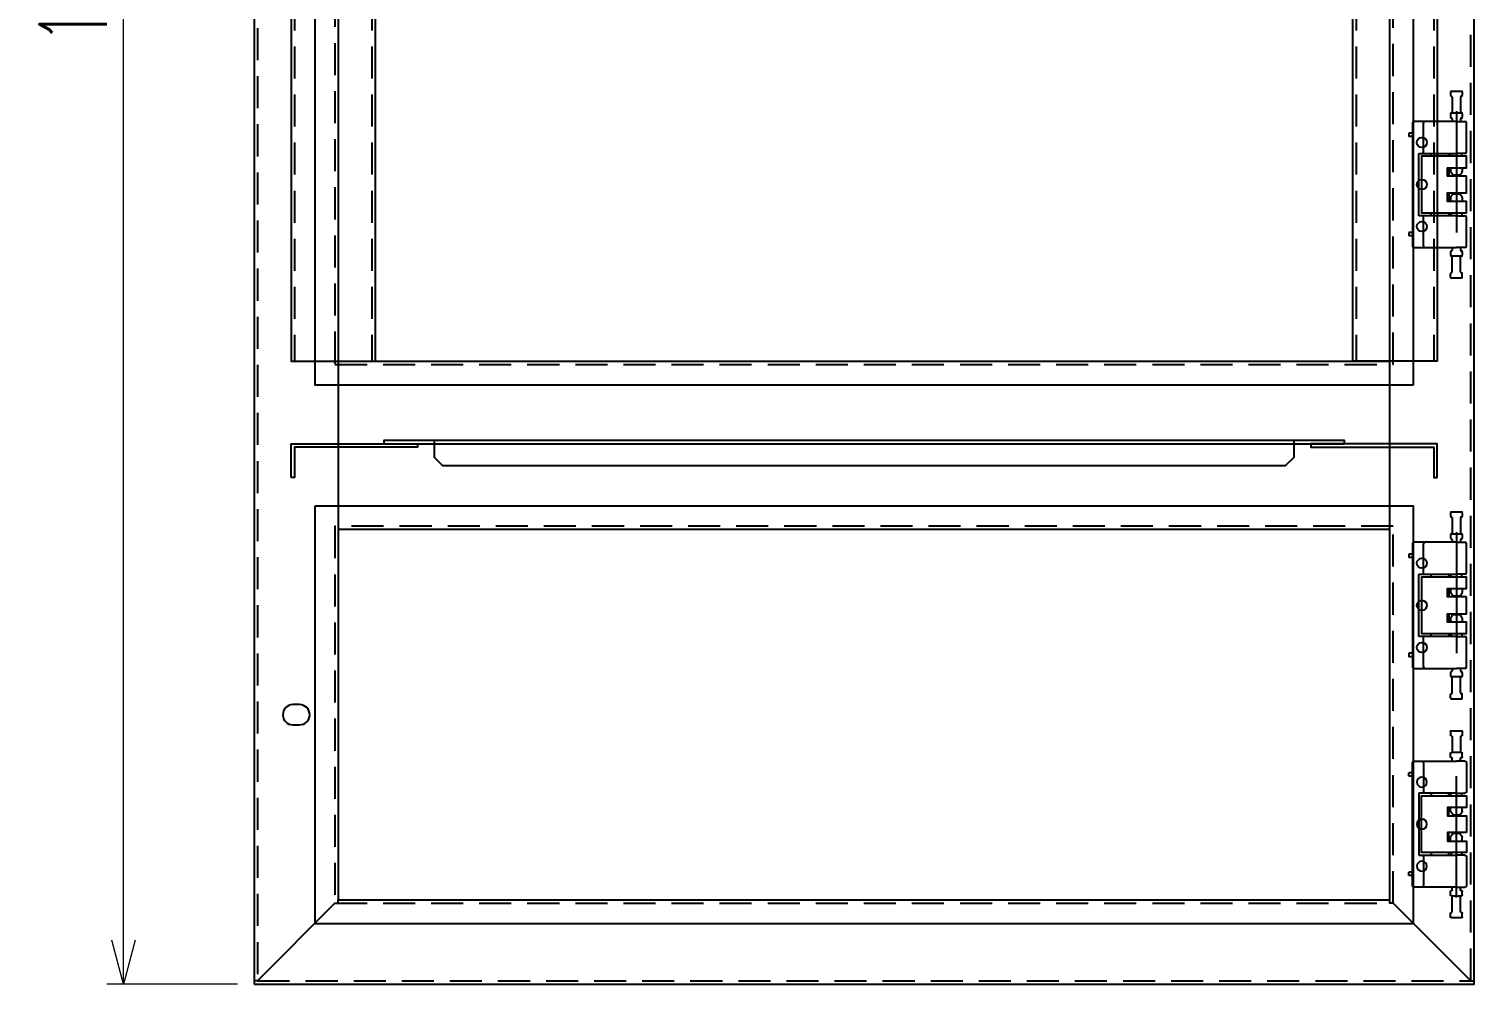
# Model space of a CAD drawing. Header units: millimetres. Extents: x -33730 to 17150, y -76829 to -27437.
# Drawn here: x -2918 to -2059, y -74716 to -74149 of the extents above; entities that cross this region are included whole.
import ezdxf

# ---------------------------------------------------------------- set-up
doc = ezdxf.new("R2010")
doc.units = ezdxf.units.MM
doc.header["$LTSCALE"] = 3
doc.linetypes.add('ACAD_ISO04W100', pattern=[30, 24, -3, 0, -3])
doc.linetypes.add('HIDDEN', pattern=[9.525, 6.35, -3.175])
for name, color, linetype in [('@.VISIBLE', 7, 'Continuous'), ('centerline', 6, 'ACAD_ISO04W100'), ('EQUIPMENT', 4, 'Continuous'), ('equipments', 2, 'Continuous')]:
    doc.layers.add(name, color=color, linetype=linetype)
doc.styles.add('Ann_w01', font='romans.shx', dxfattribs={"width": 0.6, "bigfont": 'chineset.shx'})
doc.dimstyles.new('Dim 01_SC20', dxfattribs={"dimscale": 20, "dimtxt": 2, "dimasz": 1.3, "dimexe": 0.5, "dimexo": 0.5, "dimgap": 0.5, "dimtad": 1, "dimdec": 1, "dimzin": 12, "dimdsep": 46, "dimtxsty": 'Ann_w01', "dimblk": 'OPEN30', "dimcen": 1.5, "dimclrd": 6, "dimclre": 6, "dimclrt": 3, "dimadec": 1, "dimazin": 3, "dimtm": 1e-09, "dimtfac": 1, "dimtdec": 1, "dimtix": 1, "dimtmove": 0, "dimatfit": 3, "dimldrblk": 'OPEN30', "dimfxl": 1, "dimtolj": 1, "dimlwd": 0, "dimlwe": 0, "dimarcsym": 0})

# ---------------------------------------------------------------- blocks, each defined once
blk = doc.blocks.new('HL011-1 Front')
at = {"layer": 'centerline'}
blk.add_line((20.5, 43.5), (20.5, -43.5), dxfattribs=at)
at = {"layer": 'EQUIPMENT', "color": 8}
for p, q in [((17, 55), (17, 53)), ((17.5, 55.5), (23.5, 55.5)), ((18, 52), (18, 42.5)), ((23, 52), (23, 42.5)), ((24, 55), (24, 53)), ((18, -52), (18, -42.5)), ((23, -52), (23, -42.5)), ((17, -55), (17, -53)), ((17.5, -55.5), (23.5, -55.5)), ((24, -55), (24, -53))]:
    blk.add_line(p, q, dxfattribs=at)
at = {"layer": 'EQUIPMENT'}
for p, q in [((-5.7, 36.5), (-5.7, -36.5)), ((1.54, 37.5), (-4.7, 37.5)), ((0.96, 19.5), (0.96, 36.5)), ((20.5, 37.5), (1.54, 37.5)), ((17, 42), (17, 40)), ((17.5, 42.5), (23.5, 42.5)), ((18, 39), (18, 37.5)), ((20.5, 37.5), (25.5, 37.5)), ((23, 39), (23, 37.5)), ((24, 42), (24, 40)), ((26.5, 19.5), (26.5, 36.5)), ((-7.7, 30.5), (-7.7, 28.5)), ((-5.7, 30.5), (-7.7, 30.5)), ((-5.7, 28.5), (-7.7, 28.5)), ((-1.93, -18.5), (-1.93, 18.5)), ((-1.93, 18.5), (0.38, 18.5)), ((0.38, 18.5), (20.5, 18.5)), ((5.57, 16.8), (5.57, 18.5)), ((15.89, 18.5), (15.89, 16.8)), ((17.51, 16.8), (17, 18.5)), ((25.5, 18.5), (20.5, 18.5)), ((23.49, 16.8), (24, 18.5)), ((15.89, 10), (15.89, 5)), ((17, 10), (17, 7.67)), ((24, 10), (24, 7.67)), ((18.35, 5.7), (17.1, 7.37)), ((22.25, 5.5), (18.75, 5.5)), ((22.65, 5.7), (23.9, 7.37)), ((15.89, -5), (15.89, -10)), ((17, -7.67), (17, -10)), ((18.35, -5.7), (17.1, -7.37)), ((18.75, -5.5), (22.25, -5.5)), ((22.65, -5.7), (23.9, -7.37)), ((24, -7.67), (24, -10)), ((5.57, -18.5), (5.57, -16.8)), ((15.89, -16.8), (15.89, -18.5)), ((17.51, -16.8), (17, -18.5)), ((23.49, -16.8), (24, -18.5)), ((0.38, -18.5), (-1.93, -18.5)), ((20.5, -18.5), (0.38, -18.5)), ((0.96, -36.5), (0.96, -19.5)), ((20.5, -18.5), (25.5, -18.5)), ((26.5, -36.5), (26.5, -19.5)), ((-7.7, -28.5), (-7.7, -30.5)), ((-5.7, -28.5), (-7.7, -28.5)), ((-5.7, -30.5), (-7.7, -30.5)), ((-4.7, -37.5), (1.54, -37.5)), ((1.54, -37.5), (20.5, -37.5)), ((17, -40), (17, -42)), ((23.5, -42.5), (17.5, -42.5)), ((18, -37.5), (18, -39)), ((25.5, -37.5), (20.5, -37.5)), ((23, -37.5), (23, -39)), ((24, -40), (24, -42))]:
    blk.add_line(p, q, dxfattribs=at)
at = {"layer": 'EQUIPMENT', "color": 8}
blk.add_lwpolyline([(26.5, 5), (15.25, 5), (15.25, 10), (26.5, 10), (26.5, 16.8), (-0.2, 16.8), (-0.2, -16.8), (26.5, -16.8), (26.5, -10), (15.25, -10), (15.25, -5), (26.5, -5)], close=True, dxfattribs=at)
for centre in [(0, 25), (0, 0), (0, -25)]:
    blk.add_circle(centre, 3, dxfattribs=at)
for centre, start, end in [((17.5, 55), 90, 180), ((17.5, 53), 180, 270), ((17.5, 52), 0, 90), ((23.5, 52), 90, 180), ((23.5, 55), 0, 90), ((23.5, 53), 270, 0), ((17.5, -53), 90, 180), ((17.5, -55), 180, 270), ((17.5, -52), 270, 0), ((23.5, -52), 180, 270), ((23.5, -53), 0, 90), ((23.5, -55), 270, 0)]:
    blk.add_arc(centre, 0.5, start, end, dxfattribs=at)
at = {"layer": 'EQUIPMENT'}
for centre, radius, start, end in [((-4.7, 36.5), 1, 90, 180), ((17.5, 42), 0.5, 90, 180), ((17.5, 40), 0.5, 180, 270), ((17.5, 39), 0.5, 0, 90), ((23.5, 39), 0.5, 90, 180), ((23.5, 42), 0.5, 0, 90), ((23.5, 40), 0.5, 270, 0), ((25.5, 36.5), 1, 0, 90), ((25.5, 19.5), 1, 270, 0), ((17.5, 7.67), 0.5, 180, 216.8699), ((18.75, 6), 0.5, 216.8699, 270), ((22.25, 6), 0.5, 270, 323.1301), ((23.5, 7.67), 0.5, 323.1301, 0), ((17.5, -7.67), 0.5, 143.1301, 180), ((18.75, -6), 0.5, 90, 143.1301), ((22.25, -6), 0.5, 36.8699, 90), ((23.5, -7.67), 0.5, 0, 36.8699), ((25.5, -19.5), 1, 0, 90), ((-4.7, -36.5), 1, 180, 270), ((17.5, -40), 0.5, 90, 180), ((17.5, -42), 0.5, 180, 270), ((17.5, -39), 0.5, 270, 0), ((23.5, -39), 0.5, 180, 270), ((23.5, -40), 0.5, 0, 90), ((23.5, -42), 0.5, 270, 0), ((25.5, -36.5), 1, 270, 0)]:
    blk.add_arc(centre, radius, start, end, dxfattribs=at)
for centre, start_param, end_param in [((1.54, 36.5), 3.141593, 4.712389), ((0.38, 19.5), 0, 1.570796), ((0.38, -19.5), 1.570796, 3.141593), ((1.54, -36.5), 4.712389, 6.283185)]:
    blk.add_ellipse(centre, major_axis=(0, -1), ratio=0.57735, start_param=start_param, end_param=end_param, dxfattribs=at)
blk = doc.blocks.new('_Open30')
at = {"color": 0, "linetype": 'ByBlock', "lineweight": -2}
for p, q in [((-1, 0.268), (0, 0)), ((0, 0), (-1, -0.268)), ((0, 0), (-1, 0))]:
    blk.add_line(p, q, dxfattribs=at)
blk = doc.blocks.new('*D2169')
at = {"layer": '@.VISIBLE', "color": 6, "lineweight": 0, "transparency": 16777216}
for p, q in [((-2798.73, -73516.35), (-2871.38, -73516.35)), ((-2861.38, -74690.35), (-2861.38, -73542.35)), ((-2793.73, -74716.35), (-2871.38, -74716.35))]:
    blk.add_line(p, q, dxfattribs=at)
at = {"layer": 'Defpoints', "color": 0, "transparency": 16777216}
for p in [(-2861.38, -73516.35), (-2788.73, -73516.35), (-2783.73, -74716.35)]:
    blk.add_point(p, dxfattribs=at)
at = {"layer": '@.VISIBLE', "color": 6, "lineweight": 0, "transparency": 16777216, "xscale": 26, "yscale": 26, "zscale": 26}
for p, rotation in [((-2861.38, -73516.35), 90), ((-2861.38, -74716.35), 270)]:
    blk.add_blockref('_Open30', p, dxfattribs=dict(at, rotation=rotation))
at = {"layer": '@.VISIBLE', "color": 3, "transparency": 16777216, "insert": (-2891.38, -74116.35), "char_height": 40, "attachment_point": 5, "rotation": 90, "style": 'Ann_w01'}
blk.add_mtext('\\A1;1200', dxfattribs=at)

msp = doc.modelspace()

# ---------------------------------------------------------------- linework, layer by layer
at = {"layer": '@.VISIBLE', "color": 2, "linetype": 'HIDDEN'}
for p, q in [((-2759.73, -73616.35), (-2759.73, -74346.35)), ((-2713.73, -73616.35), (-2713.73, -74346.35)), ((-2128.73, -73616.35), (-2128.73, -74346.35)), ((-2082.73, -73616.35), (-2082.73, -74346.35))]:
    msp.add_line(p, q, dxfattribs=at)
at = {"layer": '@.VISIBLE'}
for points in [[(-2783.73, -74716.35), (-2058.73, -74716.35), (-2058.73, -73546.35), (-2783.73, -73546.35)], [(-2094.73, -74360.35), (-2094.73, -73602.35), (-2747.73, -73602.35), (-2747.73, -74360.35)], [(-2108.73, -74346.35), (-2108.73, -73616.35), (-2733.73, -73616.35), (-2733.73, -74346.35)], [(-2747.73, -74432.35), (-2747.73, -74680.35), (-2094.73, -74680.35), (-2094.73, -74432.35)], [(-2733.73, -74446.35), (-2733.73, -74666.35), (-2108.73, -74666.35), (-2108.73, -74446.35)]]:
    msp.add_lwpolyline(points, close=True, dxfattribs=at)
at = {"layer": '@.VISIBLE', "linetype": 'HIDDEN'}
for points in [[(-2781.73, -74714.35), (-2060.73, -74714.35), (-2060.73, -73548.35), (-2781.73, -73548.35)], [(-2106.73, -74348.35), (-2106.73, -73614.35), (-2735.73, -73614.35), (-2735.73, -74348.35)], [(-2735.73, -74444.35), (-2735.73, -74668.35), (-2106.73, -74668.35), (-2106.73, -74444.35)]]:
    msp.add_lwpolyline(points, close=True, dxfattribs=at)
at = {"layer": '@.VISIBLE', "color": 2}
for points in [[(-2711.73, -73616.35), (-2761.73, -73616.35), (-2761.73, -74346.35), (-2711.73, -74346.35)], [(-2130.73, -73616.35), (-2080.73, -73616.35), (-2080.73, -74346.35), (-2130.73, -74346.35)]]:
    msp.add_lwpolyline(points, close=True, dxfattribs=at)
at = {"layer": '@.VISIBLE'}
for points in [[(-2733.73, -74346.35), (-2733.73, -74446.35)], [(-2108.73, -74446.35), (-2108.73, -74346.35)], [(-2781.73, -74714.35), (-2735.73, -74668.35), (-2733.73, -74668.35), (-2733.73, -74666.35)], [(-2060.73, -74714.35), (-2106.73, -74668.35), (-2108.73, -74668.35), (-2108.73, -74666.35)], [(-2781.73, -74714.35), (-2783.73, -74714.35)], [(-2060.73, -74714.35), (-2058.73, -74714.35)]]:
    msp.add_lwpolyline(points, dxfattribs=at)
at = {"layer": '@.VISIBLE', "color": 6}
for points in [[(-2761.73, -74415.35), (-2761.73, -74395.35), (-2686.73, -74395.35), (-2686.73, -74397.35), (-2759.73, -74397.35), (-2759.73, -74415.35)], [(-2080.73, -74415.35), (-2080.73, -74395.35), (-2155.73, -74395.35), (-2155.73, -74397.35), (-2082.73, -74397.35), (-2082.73, -74415.35)]]:
    msp.add_lwpolyline(points, close=True, dxfattribs=at)
at = {"layer": '@.VISIBLE', "color": 3}
msp.add_lwpolyline([(-2706.73, -74395.35), (-2135.73, -74395.35), (-2135.73, -74393.35), (-2706.73, -74393.35)], close=True, dxfattribs=at)
msp.add_lwpolyline([(-2676.73, -74393.35), (-2676.73, -74403.35), (-2671.73, -74408.35), (-2170.73, -74408.35), (-2165.73, -74403.35), (-2165.73, -74393.35)], dxfattribs=at)
at = {"layer": '@.VISIBLE', "color": 4}
msp.add_lwpolyline([(-2760.73, -74562.35), (-2756.73, -74562.35, 1), (-2756.73, -74550.35), (-2760.73, -74550.35, 1)], format="xyb", close=True, dxfattribs=at)

# ---------------------------------------------------------------- block references
at = {"layer": 'equipments'}
for p in [(-2089.73, -74241.35), (-2089.73, -74491.35)]:
    msp.add_blockref('HL011-1 Front', p, dxfattribs=at)
at = {"layer": 'equipments', "xscale": -1, "rotation": 180}
msp.add_blockref('HL011-1 Front', (-2089.73, -74621.35), dxfattribs=at)

# ---------------------------------------------------------------- dimensions: what is measured, and where the dimension line sits
at = {"layer": '@.VISIBLE'}
dim = msp.add_linear_dim(base=(-2861.38, -73516.35), p1=(-2783.73, -74716.35), p2=(-2788.73, -73516.35), angle=90, dimstyle='Dim 01_SC20', dxfattribs=at)
dim.commit()
dim.dimension.update_dxf_attribs({"geometry": '*D2169', "text_midpoint": (-2891.38, -74116.35)})

doc.saveas('drawing.dxf')
